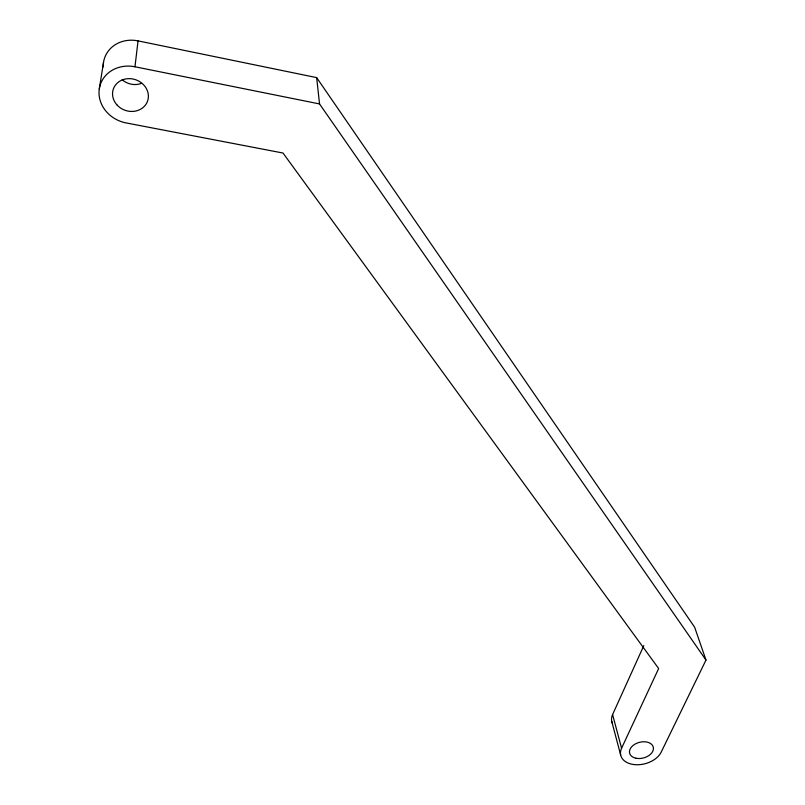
<?xml version="1.0" encoding="UTF-8"?>
<svg xmlns="http://www.w3.org/2000/svg" width="805" height="805" viewBox="0 0 805 805"><rect width="100%" height="100%" fill="white"/><g stroke="black" fill="none" stroke-linecap="round" stroke-linejoin="round"><path stroke-width="1.21" d="M621.581 748.227L658.651 668.542L283.008 153.031L126.133 122.924A31.767 28.316 19.8 0 1 99.317 88.711A31.767 28.316 19.8 0 1 134.968 66.775L138.047 40.884L316.647 77.612L694.635 627.206L705.985 660.08L661.197 752.122A21.363 14.128 -14.5 0 1 634.511 764.629A21.363 14.128 -14.5 0 1 621.581 748.227L612.595 714.578L643.809 645.61M99.267 89.013L103.503 62.538M134.968 66.775L319.545 103.936L705.985 660.08M611.74 721.381L620.675 755.05M316.647 77.612L319.545 103.936M612.454 723.474A20.88 14.088 -14.6 0 1 612.595 714.578M103.241 66.926A30.781 27.642 21.9 0 1 138.047 40.884M141.147 83.468A17.589 15.788 21.9 0 1 122.149 79.685M636 758.24A12.206 8.07 -14.5 0 0 653.429 748.026A12.206 8.07 -14.5 0 0 634.934 744.172A12.206 8.07 -14.5 0 0 636 758.24M116.795 104.731A18.153 16.18 19.7 0 0 147.355 101.682A18.153 16.18 19.7 0 0 127.25 78.729A18.153 16.18 19.7 0 0 116.795 104.731"/></g></svg>
